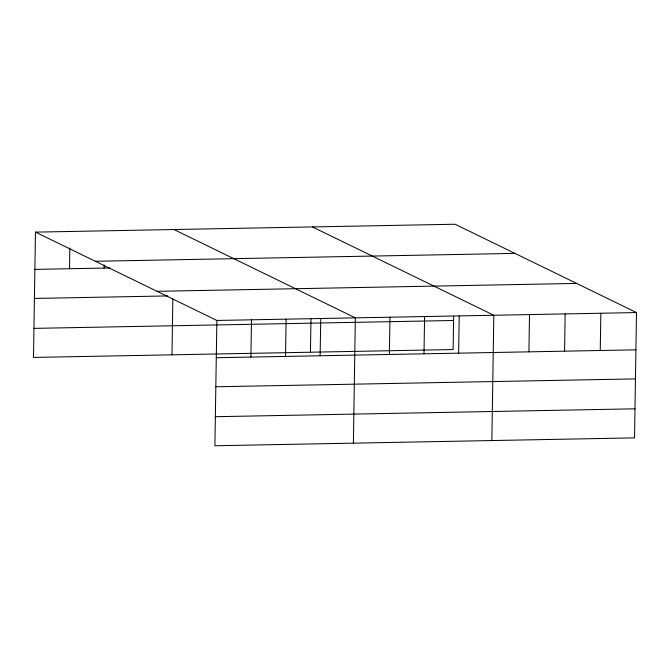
<?xml version="1.0" encoding="UTF-8"?>
<svg xmlns="http://www.w3.org/2000/svg" width="670" height="670" viewBox="0 0 670 670"><rect width="100%" height="100%" fill="white"/><g stroke="black" fill="none" stroke-linecap="round" stroke-linejoin="round"><path stroke-width="1" d="M35.468 232.13L216.871 320.461L214.903 445.759L634.532 437.87L636.5 312.572L455.097 224.241L35.468 232.13L33.5 357.428L453.129 349.539L453.649 316.357M69.504 268.737L69.831 248.034M104.118 268.084L104.168 264.977M171.981 354.824L172.852 298.929M250.907 357.068L251.493 319.816M285.529 356.415L286.107 319.163M310.453 352.219L310.972 319.037M320.143 355.77L320.729 318.51M353.383 443.163L355.351 317.856L173.949 229.525M389.379 354.464L389.965 317.212M424.001 353.819L424.587 316.558M458.623 353.165L459.21 315.905M491.855 440.558L493.824 315.26L312.421 226.921M528.906 351.842L529.493 314.582M564.576 351.172L565.162 313.912M600.245 350.502L600.831 313.242M95.333 261.275L514.962 253.386M34.882 269.382L110.232 267.966M157.006 291.316L576.635 283.427M34.43 298.435L167.81 295.931M216.871 320.461L636.5 312.572M33.952 328.375L453.582 320.486M216.284 357.721L635.914 349.832M215.832 386.774L635.462 378.885M215.363 416.707L634.984 408.817"/></g></svg>
